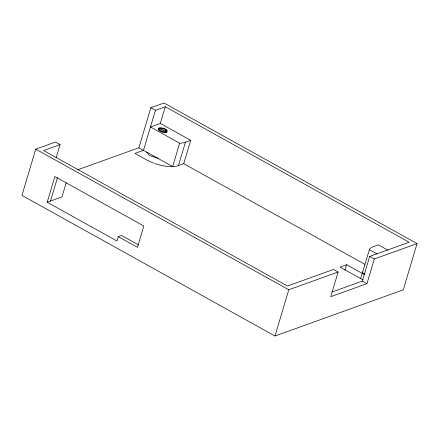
<?xml version="1.0" encoding="UTF-8"?>
<svg xmlns="http://www.w3.org/2000/svg" width="439" height="439" viewBox="0 0 439 439"><rect width="100%" height="100%" fill="white"/><g stroke="black" fill="none" stroke-linecap="round" stroke-linejoin="round"><path stroke-width="0.66" d="M47.198 202.242L54.853 176.555L143.833 225.992L137.478 247.316L118.239 236.626L116.939 240.989L47.198 202.242L61.992 196.902L66.256 182.629M331.873 292.056L362.34 281.092L369.693 256.431L409.159 242.229L165.316 106.737L155.45 110.288L143.487 150.325L134.954 153.425L148.162 160.734L153.595 163.127M154.709 163.549L157.991 164.581A23.437 9.46 16.6 0 0 166.798 166.343L173.323 166.551A23.437 9.46 16.6 0 0 178.475 165.574L183.738 163.681L190.707 140.304L185.445 142.203A23.437 9.46 16.6 0 1 180.292 143.174L179.644 143.207L150.473 126.986L160.339 123.436L165.316 106.737M158.474 130.01L159.055 128.062C161.837 127.551 165.404 128.364 167.045 130.833L166.825 131.766C164.01 132.995 160.081 131.76 158.287 129.307L158.512 128.369L159.055 128.062M159.072 130.487L159.845 127.892M159.862 131.113L160.828 127.87M160.97 131.239L161.936 127.996M161.936 132.155L163.094 128.259M163.067 132.551L164.224 128.654M164.279 132.386L165.251 129.143M165.322 132.287L166.096 129.692M165.404 132.337L166.178 129.735M166.129 132.216L166.71 130.268M166.321 132.545L166.902 130.597M166.661 132.128L167.045 130.833M178.475 165.574L185.445 142.203M274.995 336.005L288.78 289.762L338.112 272.01L330.765 296.671L366.944 283.649L374.291 258.988L417.05 243.601L403.265 289.839L274.995 336.005L21.95 195.399L35.735 149.161L55.468 142.06L60.072 144.618L56.148 157.744M344.939 270.265L346.596 264.712L364.535 274.682M360.688 278.293L362.554 272.471A23.437 9.46 16.6 0 1 362.932 271.944M387.928 250.192L378.341 244.863L373.079 246.762A23.437 9.46 16.6 0 0 369.446 249.352L362.411 272.751L364.749 274.051M50.485 201.046L57.454 177.691M77.659 169.816L138.883 147.784L150.846 107.731L164.005 102.995L417.05 243.601M179.644 143.207L172.681 166.568L138.883 147.784M60.072 144.618L43.626 150.533L287.468 286.025L333.514 269.453L338.112 272.01M118.239 236.626L121.526 235.441L138.433 244.836M346.596 264.712L340.016 267.082L363.004 279.852M158.128 158.133L149.529 155.664L146.5 152.015M150.846 107.731L155.45 110.288M160.339 123.436L190.707 140.304M369.303 249.632L376.947 253.879M369.693 256.431L374.291 258.988M183.738 163.681L364.886 264.338M362.34 281.092L366.944 283.649M35.735 149.161L288.78 289.762"/></g></svg>
